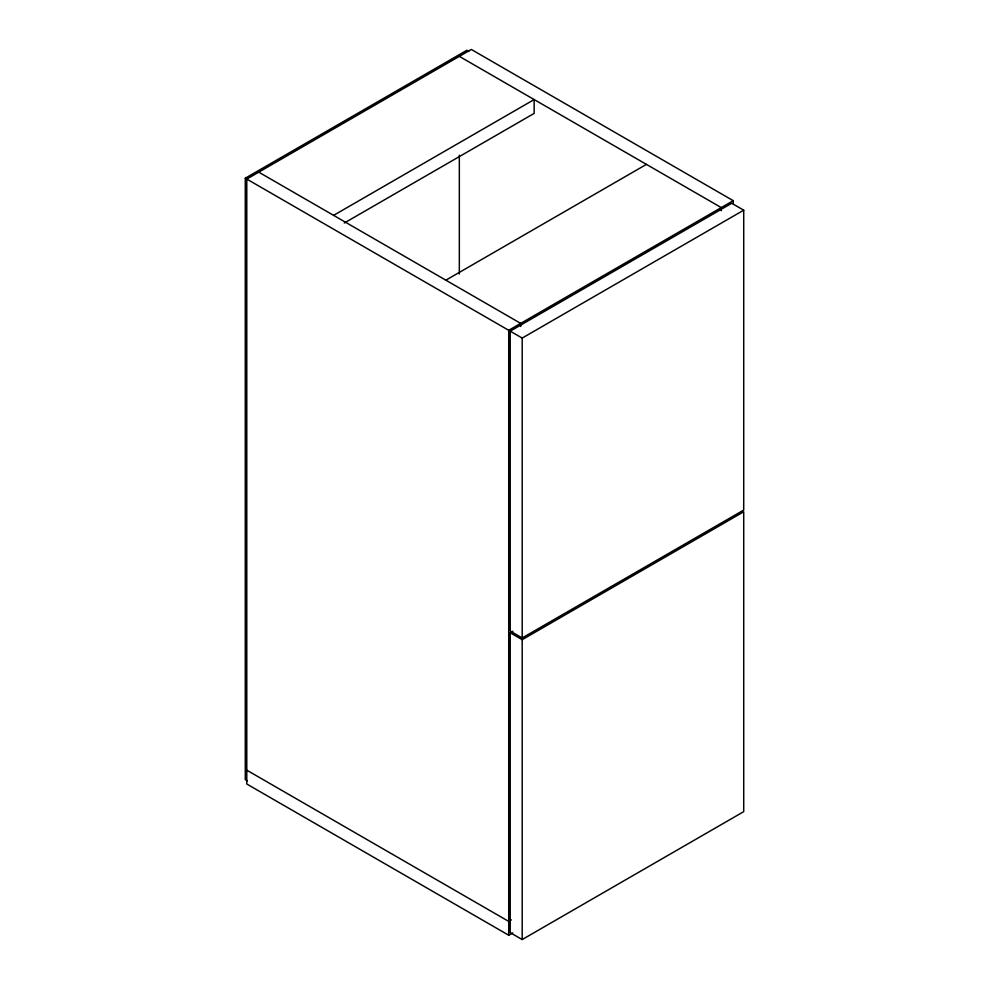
<?xml version="1.0" encoding="UTF-8"?>
<svg xmlns="http://www.w3.org/2000/svg" width="989" height="989" viewBox="0 0 989 989"><rect width="100%" height="100%" fill="white"/><g stroke="black" fill="none" stroke-linecap="round" stroke-linejoin="round"><path stroke-width="1.48" d="M247.275 780.828L245.284 779.678L245.284 178.205L466.808 50.315L468.811 51.465M333.59 215.367L534.159 99.568L534.159 113.401L344.296 223.02M445.854 280.184L646.423 164.384M245.284 178.205L508.717 330.301L733.245 200.68L733.245 203.771M510.213 331.167L731.736 203.277L743.716 210.187L743.716 510.052L522.192 637.954L510.213 631.044L510.213 331.167L522.192 338.077L743.716 210.187M510.213 632.762L522.192 639.685L743.716 511.783L743.716 811.648L522.192 939.55L510.213 932.639L510.213 632.762L512.883 631.229M511.387 919.857L508.717 921.402L246.78 770.171M733.245 200.68L471.296 49.45L246.78 179.071L246.78 784.005L508.717 935.223L512.735 932.911M459.329 56.361L721.265 207.591L721.265 210.682M258.759 172.16L520.696 323.391L520.696 326.481M522.192 338.077L522.192 637.954M522.192 639.685L522.192 939.55M508.717 330.301L508.717 935.223M459.329 155.137L459.329 273.978"/></g></svg>
